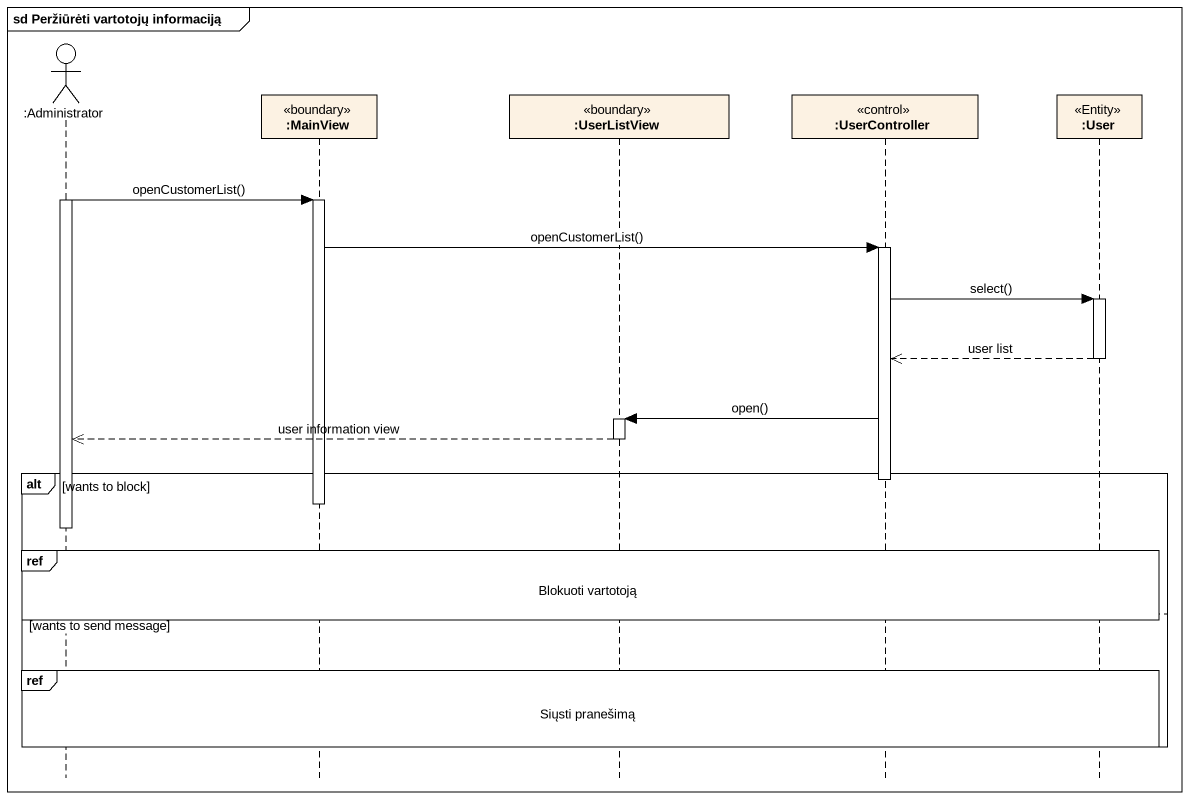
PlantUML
@startuml
mainframe sd Peržiūrėti vartotojų informaciją
hide footbox
actor ":Administrator" as Administrator
participant ":MainView" as MainView <<boundary>>
participant ":UserListView" as UserListView <<boundary>>
participant ":UserController" as UserController <<control>>
participant ":User" as User <<Entity>>

activate Administrator
Administrator -> MainView : openCustomerList()
activate MainView
MainView -> UserController : openCustomerList()
activate UserController
UserController -> User : select()
activate User
User -->> UserController : user list
deactivate User
UserController -> UserListView : open()
activate UserListView
UserListView -->> Administrator : user information view
deactivate UserListView
alt wants to block
  deactivate UserController
  deactivate MainView
  deactivate Administrator
  ref over Administrator, MainView, UserListView, UserController, User : Blokuoti vartotoją
else wants to send message
  ref over Administrator, MainView, UserListView, UserController, User : Siųsti pranešimą
end
@enduml
